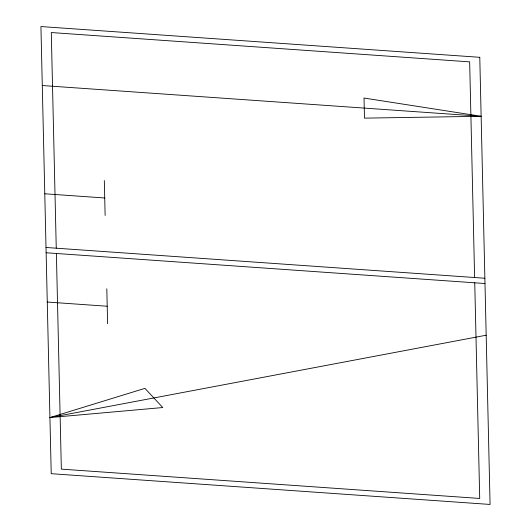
<?xml version="1.0" encoding="UTF-8"?>
<svg xmlns="http://www.w3.org/2000/svg" width="531" height="531" viewBox="0 0 531 531"><rect width="100%" height="100%" fill="white"/><g stroke="black" fill="none" stroke-linecap="round" stroke-linejoin="round"><path stroke-width="0.8" d="M49.934 417.572L144.936 388.36L162.771 407.542L49.934 417.572L486.177 335.22M481.132 116.282L364.485 118.134L364.02 98.049L481.132 116.282L42.288 85.531M44.777 193.782L104.72 197.983M46.018 247.479L484.863 278.237M46.137 252.763L484.982 283.521M47.272 302.039L107.216 306.241M474.621 277.521L469.656 61.868L51.288 32.544L56.253 248.203M474.747 282.797L479.712 498.456L61.344 469.132L56.379 253.479M104.322 180.533L105.125 215.44M106.811 288.784L107.614 323.691M479.778 57.308L40.927 26.55L51.222 473.692L490.073 504.45L479.778 57.308"/></g></svg>
